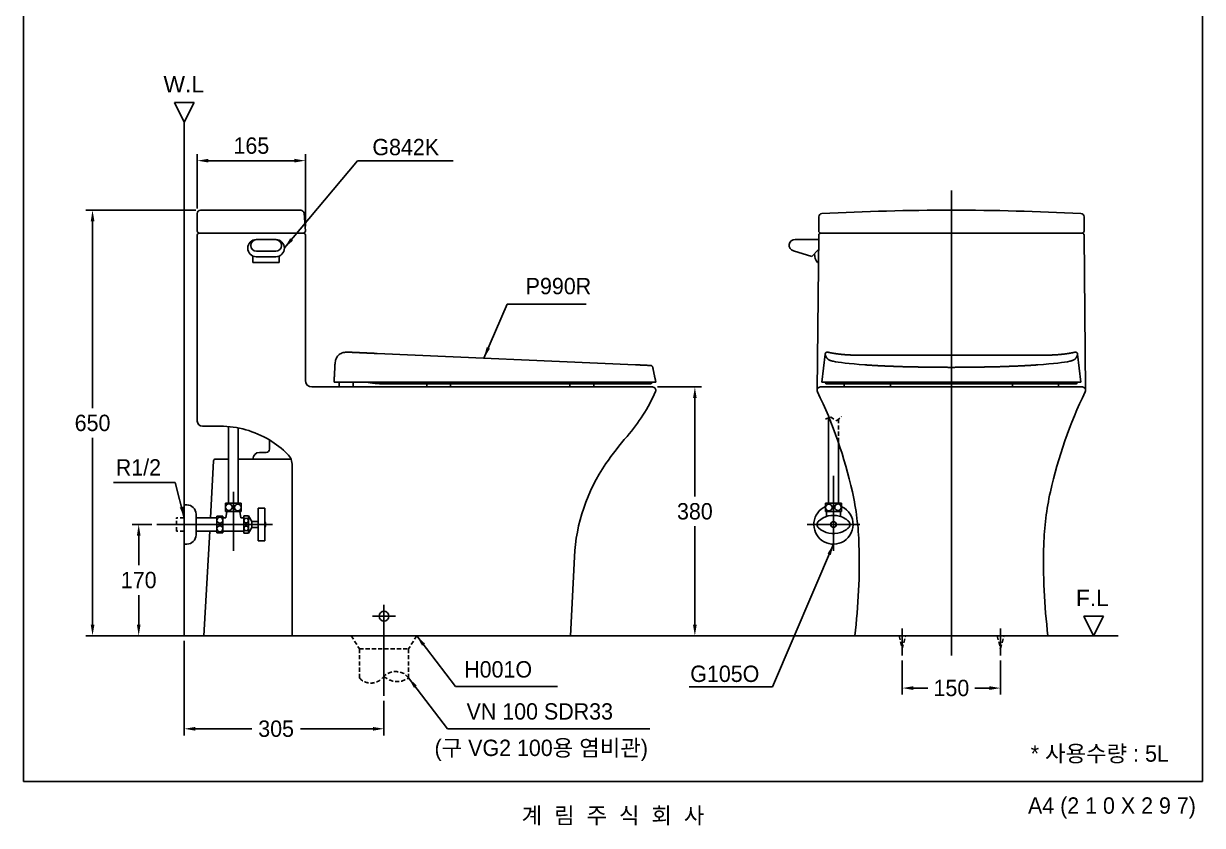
# Model space of a CAD drawing. Header units: millimetres. Extents: x 0 to 1800, y -67 to 2530.
# Drawn here: x 0 to 1800, y -67 to 1158 of the extents above; entities that cross this region are included whole.
import ezdxf
from ezdxf.enums import TextEntityAlignment as Align
from ezdxf.lldxf.tags import DXFTag

# ---------------------------------------------------------------- set-up
doc = ezdxf.new("R2010")
doc.units = ezdxf.units.MM
doc.linetypes.add('DASHED2', pattern=[9.525, 6.35, -3.175])
for name, color, linetype in [('TEXT', 7, 'Continuous'), ('내부선 및 부속', 4, 'Continuous'), ('도각라인', 255, 'Continuous'), ('외형선', 3, 'Continuous'), ('점선', 6, 'DASHED2'), ('중심선', 1, 'DASHED'), ('치수선', 7, 'Continuous')]:
    doc.layers.add(name, color=color, linetype=linetype)
doc.styles.add('____', font='')
doc.styles.add('타이틀', font='H2GTRM.TTF', dxfattribs={"height": 25})
doc.styles.get('____').set_extended_font_data('굴림')
tags = doc.linetypes.add('DASHDOT', pattern=[70, 31, -13, 13, -13]).pattern_tags.tags
tags[10:11] = [DXFTag(74, 4), DXFTag(75, 0), DXFTag(340, '0'), DXFTag(46, 0.0), DXFTag(50, 0.0), DXFTag(44, 0.0), DXFTag(45, 0.0)]
tags[8:9] = [DXFTag(74, 4), DXFTag(75, 0), DXFTag(340, '0'), DXFTag(46, 0.0), DXFTag(50, 0.0), DXFTag(44, 0.0), DXFTag(45, 0.0)]
tags[6:7] = [DXFTag(74, 4), DXFTag(75, 0), DXFTag(340, '0'), DXFTag(46, 0.0), DXFTag(50, 0.0), DXFTag(44, 0.0), DXFTag(45, 0.0)]
tags[4:5] = [DXFTag(74, 4), DXFTag(75, 0), DXFTag(340, '0'), DXFTag(46, 0.0), DXFTag(50, 0.0), DXFTag(44, 0.0), DXFTag(45, 0.0)]
tags = doc.linetypes.add('DASHED', pattern=[25.72, 12.86, -12.86]).pattern_tags.tags
tags[6:7] = [DXFTag(74, 4), DXFTag(75, 0), DXFTag(340, '0'), DXFTag(46, 0.0), DXFTag(50, 0.0), DXFTag(44, 0.0), DXFTag(45, 0.0)]
tags[4:5] = [DXFTag(74, 4), DXFTag(75, 0), DXFTag(340, '0'), DXFTag(46, 0.0), DXFTag(50, 0.0), DXFTag(44, 0.0), DXFTag(45, 0.0)]
doc.dimstyles.new('MSADIM', dxfattribs={"dimtxt": 33, "dimasz": 17, "dimexe": 10, "dimexo": 7.5, "dimgap": 10, "dimtad": 0, "dimtih": 1, "dimtoh": 1, "dimdec": 0, "dimzin": 1, "dimdsep": 46, "dimtxsty": '____', "dimcen": 11.25, "dimadec": 0, "dimazin": 0, "dimtfac": 1, "dimtdec": 0, "dimtix": 1, "dimtmove": 0, "dimatfit": 3, "dimfxl": 1, "dimtolj": 1, "dimtzin": 1, "dimarcsym": 0})

# ---------------------------------------------------------------- blocks, each defined once
blk = doc.blocks.new('*D30')
at = {"layer": '치수선', "color": 0, "linetype": 'Continuous', "lineweight": -2, "transparency": 16777216}
for p, q in [((245.3, 215.2), (245.3, 70.7)), ((550.3, 123.4), (550.3, 70.7)), ((262.3, 80.7), (348.3, 80.7)), ((533.3, 80.7), (422.9, 80.7))]:
    blk.add_line(p, q, dxfattribs=at)
at = {"layer": '치수선', "color": 0, "linetype": 'Continuous', "transparency": 16777216}
for points in [[(262.3, 83.5), (262.3, 77.8), (245.3, 80.7)], [(533.3, 83.5), (533.3, 77.8), (550.3, 80.7)]]:
    blk.add_solid(points, dxfattribs=at)
at = {"layer": '치수선', "color": 0, "linetype": 'Continuous', "transparency": 16777216, "insert": (385.6, 80.7), "char_height": 25, "attachment_point": 5, "style": '____'}
blk.add_mtext('\\A1;305', dxfattribs=at)
blk = doc.blocks.new('*D31')
at = {"layer": '치수선', "color": 0, "linetype": 'Continuous', "lineweight": -2, "transparency": 16777216}
for p, q in [((195.8, 392.7), (165.8, 392.7)), ((175.8, 375.7), (175.8, 330.5)), ((175.8, 239.7), (175.8, 284.8)), ((237.8, 222.7), (165.8, 222.7))]:
    blk.add_line(p, q, dxfattribs=at)
at = {"layer": '치수선', "color": 0, "linetype": 'Continuous', "transparency": 16777216}
for points in [[(173, 375.7), (178.6, 375.7), (175.8, 392.7)], [(173, 239.7), (178.6, 239.7), (175.8, 222.7)]]:
    blk.add_solid(points, dxfattribs=at)
at = {"layer": '치수선', "color": 0, "linetype": 'Continuous', "transparency": 16777216, "insert": (175.8, 307.7), "char_height": 25, "attachment_point": 5, "style": '____'}
blk.add_mtext('\\A1;170', dxfattribs=at)
blk = doc.blocks.new('*D32')
at = {"layer": '치수선', "color": 0, "linetype": 'Continuous', "lineweight": -2, "transparency": 16777216}
for p, q in [((1341.7, 185.2), (1341.7, 132.9)), ((1491.7, 185.2), (1491.7, 132.9)), ((1358.7, 142.9), (1380.7, 142.9)), ((1474.7, 142.9), (1452.6, 142.9))]:
    blk.add_line(p, q, dxfattribs=at)
at = {"layer": '치수선', "color": 0, "linetype": 'Continuous', "transparency": 16777216}
for points in [[(1358.7, 145.7), (1358.7, 140), (1341.7, 142.9)], [(1474.7, 145.7), (1474.7, 140), (1491.7, 142.9)]]:
    blk.add_solid(points, dxfattribs=at)
at = {"layer": '치수선', "color": 0, "linetype": 'Continuous', "transparency": 16777216, "insert": (1416.7, 142.9), "char_height": 25, "attachment_point": 5, "style": '____'}
blk.add_mtext('\\A1;150', dxfattribs=at)
blk = doc.blocks.new('*D26')
at = {"layer": '치수선', "color": 0, "lineweight": -2, "transparency": 16777216}
for p, q in [((265.3, 875.2), (265.3, 958.3)), ((430.3, 848.2), (430.3, 958.3)), ((282.3, 948.3), (413.3, 948.3))]:
    blk.add_line(p, q, dxfattribs=at)
at = {"layer": '치수선', "color": 0, "transparency": 16777216}
for points in [[(282.3, 951.2), (282.3, 945.5), (265.3, 948.3)], [(413.3, 951.2), (413.3, 945.5), (430.3, 948.3)]]:
    blk.add_solid(points, dxfattribs=at)
at = {"layer": '치수선', "color": 0, "transparency": 16777216, "insert": (347.8, 971.2), "char_height": 25, "attachment_point": 5, "style": '____'}
blk.add_mtext('\\A1;165', dxfattribs=at)
blk = doc.blocks.new('*D27')
at = {"layer": '치수선', "color": 0, "linetype": 'Continuous', "lineweight": -2, "transparency": 16777216}
for p, q in [((967.8, 602.7), (1035, 602.7)), ((1025, 585.7), (1025, 435.5)), ((1025, 239.7), (1025, 389.9)), ((842.8, 222.7), (1035, 222.7))]:
    blk.add_line(p, q, dxfattribs=at)
at = {"layer": '치수선', "color": 0, "linetype": 'Continuous', "transparency": 16777216}
for points in [[(1022.2, 585.7), (1027.8, 585.7), (1025, 602.7)], [(1022.2, 239.7), (1027.8, 239.7), (1025, 222.7)]]:
    blk.add_solid(points, dxfattribs=at)
at = {"layer": '치수선', "color": 0, "linetype": 'Continuous', "transparency": 16777216, "insert": (1025, 412.7), "char_height": 25, "attachment_point": 5, "style": '____'}
blk.add_mtext('\\A1;380', dxfattribs=at)
blk = doc.blocks.new('*D28')
at = {"layer": '치수선', "color": 0, "linetype": 'Continuous', "lineweight": -2, "transparency": 16777216}
for p, q in [((262.8, 872.7), (95.3, 872.7)), ((105.3, 855.7), (105.3, 570.5)), ((105.3, 239.8), (105.3, 524.9)), ((237.8, 222.8), (95.3, 222.8))]:
    blk.add_line(p, q, dxfattribs=at)
at = {"layer": '치수선', "color": 0, "linetype": 'Continuous', "transparency": 16777216}
for points in [[(102.5, 855.7), (108.2, 855.7), (105.3, 872.7)], [(102.5, 239.8), (108.2, 239.8), (105.3, 222.8)]]:
    blk.add_solid(points, dxfattribs=at)
at = {"layer": '치수선', "color": 0, "linetype": 'Continuous', "transparency": 16777216, "insert": (105.3, 547.7), "char_height": 25, "attachment_point": 5, "style": '____'}
blk.add_mtext('\\A1;650', dxfattribs=at)

msp = doc.modelspace()

# ---------------------------------------------------------------- linework, layer by layer
for p, q in [((332.2, 222.7), (163.5, 222.7)), ((1126.5, 145), (1016.4, 145))]:
    msp.add_line(p, q)
at = {"layer": '내부선 및 부속'}
for p, q in [((427.3, 837.7), (268.3, 837.7)), ((1217.2, 837.7), (1616.2, 837.7)), ((1216.7, 602.7), (1616.7, 602.7)), ((350.3, 492.7), (408.2, 492.7)), ((410.3, 482.5), (410.3, 222.7))]:
    msp.add_line(p, q, dxfattribs=at)
at = {"layer": '내부선 및 부속', "linetype": 'Continuous'}
for p, q in [((1178.1, 828.1), (1214.1, 827.7)), ((385.3, 827.7), (355.3, 827.7)), ((385, 810), (355.7, 810)), ((1175.4, 810.4), (1203.8, 801.8)), ((1203.8, 801.8), (1213.9, 812.7)), ((350.3, 802.7), (350.3, 792.7)), ((390.3, 792.7), (350.3, 792.7)), ((385.3, 801.7), (355.3, 801.7)), ((390.3, 802.7), (390.3, 792.7)), ((1212.2, 792.7), (1213.7, 792.7)), ((934.2, 636.6), (539.8, 653.9)), ((1223.8, 652.6), (1219, 610.2)), ((1609.5, 652.6), (1614.3, 610.2)), ((965.4, 610.2), (541.8, 610.2)), ((651.2, 607.7), (925.6, 607.7)), ((1220.1, 610.2), (1416.7, 610.2)), ((1224.6, 610.2), (1224.6, 608.7)), ((1416.7, 607.7), (1225.6, 607.7)), ((1613.2, 610.2), (1416.7, 610.2)), ((1416.7, 607.7), (1607.7, 607.7)), ((1608.7, 610.2), (1608.7, 608.7)), ((312.8, 425.4), (312.8, 542.1)), ((327.8, 425.4), (327.8, 540.1)), ((1229.2, 555.3), (1229.2, 487.1)), ((1244.2, 518), (1244.2, 425.4)), ((1229.2, 487.1), (1229.2, 425.4)), ((249.3, 422.7), (245.3, 422.7)), ((332.3, 425.4), (308.3, 425.4)), ((308.3, 412.4), (308.3, 425.4)), ((332.3, 412.4), (332.3, 425.4)), ((358.3, 417.7), (358.3, 367.7)), ((368.3, 417.7), (358.3, 417.7)), ((368.3, 417.7), (368.3, 367.7)), ((1224.7, 425.4), (1224.7, 412.4)), ((1243.6, 425.4), (1224.7, 425.4)), ((1248.7, 425.4), (1243.6, 425.4)), ((1248.7, 425.4), (1248.7, 412.4)), ((263.3, 408.7), (263.3, 376.7)), ((295.3, 402.9), (263.3, 402.9)), ((295.3, 405.2), (295.3, 380.2)), ((304.3, 405.2), (295.3, 405.2)), ((304.3, 405.2), (304.3, 380.2)), ((308.8, 402.9), (304.3, 402.9)), ((332.3, 412.4), (308.3, 412.4)), ((310.3, 412.4), (308.8, 402.9)), ((331.8, 402.9), (330.3, 412.4)), ((336.3, 402.9), (331.8, 402.9)), ((343.3, 405.7), (336.3, 405.7)), ((336.3, 405.7), (336.3, 379.7)), ((343.3, 405.7), (343.3, 379.7)), ((343.3, 405.7), (348.3, 397.4)), ((348.3, 397.4), (348.3, 387.9)), ((358.3, 397.4), (348.3, 397.4)), ((1244.8, 412.4), (1224.7, 412.4)), ((1226.2, 412.4), (1226.2, 405)), ((1248.7, 412.4), (1244.8, 412.4)), ((1247.2, 412.4), (1247.2, 405)), ((295.3, 382.4), (263.3, 382.4)), ((304.3, 380.2), (295.3, 380.2)), ((336.3, 382.4), (304.3, 382.4)), ((343.3, 379.7), (336.3, 379.7)), ((348.3, 387.9), (343.3, 379.7)), ((358.3, 387.9), (348.3, 387.9)), ((249.3, 362.7), (245.3, 362.7)), ((368.3, 367.7), (358.3, 367.7))]:
    msp.add_line(p, q, dxfattribs=at)
at = {"layer": '내부선 및 부속', "linetype": 'Continuous', "flags": 128}
for points in [[(249.3, 422.7, -0.414214), (263.3, 408.7)], [(368.3, 397.2, -0.31563), (368.3, 388.2)], [(1213.9, 387.5, -0.44), (1213.9, 397.8)], [(1213.9, 397.8, -0.256623), (1245.4, 405.5, -0.256623)], [(1245.4, 405.5, -0.07563), (1254.7, 401.5)], [(1254.7, 401.5, -0.044231), (1259.4, 397.8)], [(1259.4, 397.8, -0.44), (1259.4, 387.5)], [(1247.6, 380.5, -0.275124), (1213.9, 387.5)], [(1258.3, 386.5, -0.091491), (1247.6, 380.5)], [(1259.4, 387.5, -0.011173), (1258.3, 386.5, -0.011173)]]:
    msp.add_lwpolyline(points, format="xyb", dxfattribs=at)
at = {"layer": '내부선 및 부속', "linetype": 'Continuous'}
for centre, radius in [((313.3, 419.1), 5), ((327.3, 418.8), 5), ((1229.7, 418.8), 5), ((299.8, 399.2), 4.5), ((339.8, 398.7), 3.5), ((1236.7, 392.7), 4.5), ((299.8, 386.2), 4.5), ((339.8, 386.7), 3.5)]:
    msp.add_circle(centre, radius, dxfattribs=at)
at = {"layer": '내부선 및 부속'}
msp.add_circle((550.3, 252.7), 7.5, dxfattribs=at)
at = {"layer": '내부선 및 부속', "linetype": 'Continuous'}
for centre, radius, start, end in [((1178, 819.1), 9, 89.4, 253.0627), ((355.3, 814.7), 13, 90, 270), ((355.7, 818.9), 8.82, 90, 270), ((385, 818.9), 8.82, 270, 90), ((385.3, 814.7), 13, 270, 90), ((1232.4, 807.5), 25, 184.1191, 216.2699), ((1225.6, 608.7), 1, 180, 270), ((1607.7, 608.7), 1, 270, 0), ((1236.7, 392.7), 30, 113.5781, 294.2473), ((1243.6, 419.1), 5, 88.6343, 281.5249), ((1243.6, 419.1), 5, 281.5249, 88.6343), ((1236.7, 392.7), 30, 66.4216, 66.4217), ((1236.7, 392.7), 30, 64.6635, 66.4217), ((1236.7, 392.7), 30, 294.2473, 64.6635), ((249.3, 376.7), 14, 270, 360)]:
    msp.add_arc(centre, radius, start, end, dxfattribs=at)
at = {"layer": '내부선 및 부속'}
for centre, radius, start, end in [((1216.7, 597.7), 5, 90, 205.8668), ((1616.7, 597.7), 5, 334.1332, 90), ((300.5, 397.7), 145, 44.972, 58.9014), ((385.3, 482.5), 25, 0, 44.972)]:
    msp.add_arc(centre, radius, start, end, dxfattribs=at)
at = {"layer": '내부선 및 부속', "linetype": 'Continuous'}
msp.add_open_spline([(495.9, 655.9), (494.5, 655.9), (491.8, 655.9), (486.9, 655.1), (481.6, 652.8), (477.2, 647.2), (476.1, 642.6), (475.8, 640.2)], degree=3, knots=[0, 0, 0, 0, 0.146093, 0.279997, 0.515438, 0.744272, 1, 1, 1, 1], dxfattribs=at)
for points, weights in [([(499.8, 655.7), (497.9, 655.8), (495.9, 655.9)], [1, 0.999995470047, 1]), ([(1224, 652.5), (1224.2, 651.7), (1224.5, 650.8)], [1, 0.999526798725, 1]), ([(1240.1, 653.6), (1234.1, 654.5), (1228.1, 655.8)], [1, 0.999574840069, 1]), ([(1240.1, 653.6), (1244.1, 653), (1248.1, 652.6)], [1, 0.999784946442, 1]), ([(1593.3, 653.6), (1589.2, 653), (1585.2, 652.6)], [1, 0.999784946442, 1]), ([(1593.3, 653.6), (1599.3, 654.5), (1605.2, 655.8)], [1, 0.999574840069, 1]), ([(1609.4, 652.5), (1609.1, 651.7), (1608.8, 650.8)], [1, 0.999526798725, 1]), ([(475.8, 640.2), (475.6, 638.9), (475.5, 637.5)], [1, 0.999320626259, 1]), ([(957.4, 635.6), (960.2, 635.5), (960.7, 632.7)], [1, 0.778958499432, 1]), ([(547.1, 607.7), (540.2, 607.7), (533.3, 608.7)], [1, 0.997681796551, 1]), ([(615.5, 603.7), (615.5, 602.7), (616.5, 602.7)], [1, 0.709890067577, 1]), ([(651, 602.7), (652, 602.7), (652, 603.7)], [1, 0.709461867809, 1]), ([(834.1, 603.7), (834.1, 602.7), (835.1, 602.7)], [1, 0.709890067577, 1]), ([(869.6, 602.7), (870.6, 602.7), (870.6, 603.7)], [1, 0.709461867809, 1]), ([(959.4, 609.7), (959.4, 607.7), (957.4, 607.7)], [1, 0.707106769085, 1]), ([(959.3, 610.2), (959.4, 609.9), (959.4, 609.7)], [1, 0.991444885731, 1]), ([(1254.1, 602.7), (1253.1, 602.7), (1253.1, 603.7)], [1, 0.709643244743, 1]), ([(1323.5, 603.7), (1323.5, 602.7), (1322.5, 602.7)], [1, 0.710410356522, 1]), ([(1509.8, 603.7), (1509.8, 602.7), (1510.8, 602.7)], [1, 0.710410356522, 1]), ([(1579.3, 602.7), (1580.3, 602.7), (1580.3, 603.7)], [1, 0.709643244743, 1])]:
    msp.add_rational_spline(points, weights, degree=2, dxfattribs=at)
for points, degree in [([(539.8, 653.9), (519.8, 654.8), (499.8, 655.7)], 2), ([(1224.5, 650.8), (1224.9, 649.7), (1225.3, 648.7), (1225.9, 647.6), (1226.6, 646.7), (1227.4, 645.8)], 5), ([(1248.1, 652.6), (1252.2, 652.2), (1256.2, 651.8), (1260.2, 651.5), (1264.3, 651.5), (1268.3, 651.5)], 5), ([(1416.7, 651.5), (1342.5, 651.5), (1268.3, 651.5)], 2), ([(1416.7, 651.5), (1490.8, 651.5), (1565, 651.5)], 2), ([(1585.2, 652.6), (1581.2, 652.2), (1577.1, 651.8), (1573.1, 651.5), (1569, 651.5), (1565, 651.5)], 5), ([(1608.8, 650.8), (1608.4, 649.7), (1608, 648.7), (1607.4, 647.6), (1606.7, 646.7), (1605.9, 645.8)], 5), ([(475.5, 637.4), (474.8, 623.8), (474.1, 610.2)], 2), ([(956.2, 635.6), (945.2, 636.1), (934.2, 636.6)], 2), ([(957.4, 635.6), (957.1, 635.6), (956.9, 635.6), (956.7, 635.6), (956.5, 635.6), (956.2, 635.6)], 5), ([(960.7, 632.7), (963, 621.4), (965.4, 610.2)], 2), ([(1227.4, 645.8), (1228.7, 644.5), (1230.4, 643.4), (1232.4, 642.9), (1234.2, 642.4), (1236.1, 642)], 5), ([(1236.1, 642), (1244.2, 640.2), (1260.6, 638.3), (1284.5, 636.5)], 3), ([(1284.5, 636.5), (1295.7, 635.7), (1306.9, 635), (1318.2, 634.6), (1329.4, 634.2), (1340.6, 633.8)], 5), ([(1548.9, 636.5), (1537.6, 635.7), (1526.4, 635), (1515.2, 634.6), (1503.9, 634.2), (1492.7, 633.8)], 5), ([(1597.3, 642), (1589.1, 640.2), (1572.8, 638.3), (1548.9, 636.5)], 3), ([(1605.9, 645.8), (1604.6, 644.5), (1602.9, 643.4), (1600.9, 642.9), (1599.1, 642.4), (1597.3, 642)], 5), ([(477.6, 610.2), (475.8, 610.2), (474.1, 610.2)], 2), ([(541.8, 610.2), (509.7, 610.2), (477.6, 610.2)], 2), ([(482.1, 610.2), (482.1, 606.4), (482.1, 602.7)], 2), ([(503.1, 602.7), (503.1, 606.4), (503.1, 610.2)], 2), ([(533.3, 608.7), (528.2, 609.4), (523.1, 610.2)], 2), ([(651.2, 607.7), (599.3, 607.7), (547.5, 607.7)], 2), ([(615.5, 607.7), (615.5, 605.7), (615.5, 603.7)], 2), ([(652, 603.7), (652, 605.7), (652, 607.7)], 2), ([(834.1, 607.7), (834.1, 605.7), (834.1, 603.7)], 2), ([(870.6, 603.7), (870.6, 605.7), (870.6, 607.7)], 2), ([(925.6, 607.7), (941.5, 607.7), (957.4, 607.7)], 2), ([(1219.1, 610.2), (1219.6, 610.2), (1220.1, 610.2)], 2), ([(1232.7, 610.2), (1257.3, 610.2), (1281.9, 610.2)], 2), ([(1253.1, 603.7), (1253.1, 605.7), (1253.1, 607.7)], 2), ([(1323.5, 607.7), (1323.5, 605.7), (1323.5, 603.7)], 2), ([(1509.8, 607.7), (1509.8, 605.7), (1509.8, 603.7)], 2), ([(1600.7, 610.2), (1576, 610.2), (1551.4, 610.2)], 2), ([(1580.3, 603.7), (1580.3, 605.7), (1580.3, 607.7)], 2), ([(1614.3, 610.2), (1613.7, 610.2), (1613.2, 610.2)], 2)]:
    msp.add_open_spline(points, degree=degree, dxfattribs=at)
for points, weights, knots in [([(1223.9, 652.8), (1224.1, 654.3), (1225.3, 655.2), (1226.6, 656.1), (1228.1, 655.8)], [1, 0.914167582989, 1, 0.914167582989, 1], [0, 0, 0, 0.5, 0.5, 1, 1, 1]), ([(1609.4, 652.8), (1609.3, 654.3), (1608, 655.2), (1606.7, 656.1), (1605.2, 655.8)], [1, 0.914167582989, 1, 0.914167582989, 1], [0, 0, 0, 0.5, 0.5, 1, 1, 1]), ([(1340.6, 633.8), (1345.9, 633.6), (1351.2, 633.5), (1356.6, 633.4), (1362, 633.3), (1367.1, 633.2), (1372.2, 633.1), (1376.8, 633), (1381.4, 632.9), (1385.7, 632.9), (1390, 632.9), (1393.9, 632.8), (1397.9, 632.8), (1401.5, 632.8), (1405.1, 632.8), (1408.3, 632.8), (1411.6, 632.7), (1414.1, 632.7), (1416.7, 632.7)], [1, 0.999995648861, 1, 0.999996602535, 1, 0.999997615814, 1, 0.99999833107, 1, 0.999998748302, 1, 0.999998986721, 1, 0.99999922514, 1, 0.999999344349, 1, 0.999999642372, 1], [0, 0, 0, 0.138266, 0.138266, 0.281546, 0.281546, 0.414924, 0.414924, 0.536597, 0.536597, 0.648766, 0.648766, 0.752642, 0.752642, 0.847575, 0.847575, 0.932906, 0.932906, 1, 1, 1]), ([(1492.7, 633.8), (1487.4, 633.6), (1482.2, 633.5), (1476.7, 633.4), (1471.3, 633.3), (1466.2, 633.2), (1461.1, 633.1), (1456.5, 633), (1451.9, 632.9), (1447.6, 632.9), (1443.4, 632.9), (1439.4, 632.8), (1435.5, 632.8), (1431.9, 632.8), (1428.3, 632.8), (1425, 632.8), (1421.8, 632.7), (1419.2, 632.7), (1416.7, 632.7)], [1, 0.999995648861, 1, 0.999996602535, 1, 0.999997615814, 1, 0.99999833107, 1, 0.999998748302, 1, 0.999998986721, 1, 0.99999922514, 1, 0.999999344349, 1, 0.999999642372, 1], [0, 0, 0, 0.138266, 0.138266, 0.281546, 0.281546, 0.414924, 0.414924, 0.536597, 0.536597, 0.648766, 0.648766, 0.752642, 0.752642, 0.847575, 0.847575, 0.932906, 0.932906, 1, 1, 1])]:
    msp.add_rational_spline(points, weights, degree=2, knots=knots, dxfattribs=at)
at = {"layer": '도각라인', "color": 7}
for p, q in [((0, 2530), (0, 0)), ((1800, 2530), (1800, 0)), ((0, 0), (1800, 0))]:
    msp.add_line(p, q, dxfattribs=at)
at = {"layer": '외형선', "linetype": 'Continuous'}
for p, q in [((260.3, 1037), (230.3, 1037)), ((230.3, 1037), (245.3, 1007)), ((245.3, 1007), (260.3, 1037)), ((245.3, 1007), (245.3, 222.7)), ((1648.9, 252.7), (1618.9, 252.7)), ((1618.9, 252.7), (1633.9, 222.7)), ((1633.9, 222.7), (1648.9, 252.7))]:
    msp.add_line(p, q, dxfattribs=at)
at = {"layer": '외형선'}
for p, q in [((265.3, 867.7), (265.3, 840.7)), ((270.3, 872.7), (423.2, 872.7)), ((430.3, 840.9), (428.2, 868.1)), ((1214.2, 840.7), (1214.2, 862.7)), ((1619.2, 840.7), (1619.2, 862.7)), ((265.3, 834.7), (265.3, 550.7)), ((430.3, 834.7), (430.3, 612.7)), ((1211.7, 597.7), (1214.2, 834.7)), ((1621.7, 597.7), (1619.2, 834.7)), ((960.3, 602.7), (440.3, 602.7)), ((300.5, 542.7), (273.3, 542.7)), ((375.3, 521.8), (375.3, 507.7)), ((285.4, 402.9), (290.2, 489.8)), ((312.8, 492.7), (293.2, 492.7)), ((350.3, 492.7), (327.8, 492.7)), ((370.3, 502.7), (360.3, 502.7)), ((275.4, 222.7), (284.2, 382.4)), ((835.3, 222.7), (841.2, 343.2)), ((245.3, 222.7), (1671.6, 222.7)), ((835.3, 222.7), (275.4, 222.7)), ((1269.2, 222.7), (1564.2, 222.7))]:
    msp.add_line(p, q, dxfattribs=at)
for centre, radius, start, end in [((270.3, 867.7), 5, 90, 180), ((423.2, 867.7), 5, 4.4835, 90), ((1219.2, 862.7), 5, 92.9004, 180), ((1416.7, -3035.4), 3908.1, 87.1014, 92.9004), ((1614.2, 862.7), 5, 0, 90), ((268.3, 840.7), 3, 180, 270), ((268.3, 834.7), 3, 90, 180), ((427.3, 840.7), 3, 270, 4.4835), ((427.3, 834.7), 3, 0, 90), ((1217.2, 840.7), 3, 180, 270), ((1217.2, 834.7), 3, 90, 180), ((1616.2, 840.7), 3, 270, 0), ((1616.2, 834.7), 3, 0.6174, 90), ((1616.2, 834.7), 3, 0, 0.6174), ((440.3, 612.7), 10, 180, 270), ((722.1, 701.9), 265, 318.791, 336.3747), ((960.3, 597.7), 5, 336.3747, 90), ((582.3, 290.1), 700, 12.5769, 25.8668), ((2251, 290.1), 700, 154.1332, 167.4231), ((273.3, 550.7), 8, 180, 270), ((300.5, 397.7), 145, 58.9014, 90), ((1260, 230.8), 450, 138.791, 145.4914), ((370.3, 507.7), 5, 270, 0), ((293.2, 489.7), 3, 90, 175.7549), ((360.3, 492.7), 10, 90, 180), ((1115.8, 330), 275, 145.4914, 177.2421), ((845.8, 348.9), 430, 1.6928, 12.5769), ((845.8, 348.9), 430, 1.6928, 12.5769), ((1987.5, 348.9), 430, 167.4231, 178.3072), ((361, 334.6), 915, 352.9762, 1.6928), ((2472.3, 334.6), 915, 178.3072, 187.0238)]:
    msp.add_arc(centre, radius, start, end, dxfattribs=at)
at = {"layer": '점선'}
for p, q in [((1224.4, 553.6), (1232, 557.1)), ((1232, 557.1), (1241.3, 551.2)), ((1241.3, 551.2), (1248.9, 557.5)), ((1244.2, 553.6), (1244.2, 518)), ((233.3, 382.4), (233.3, 402.9)), ((245.3, 402.9), (233.3, 402.9)), ((245.3, 382.4), (233.3, 382.4)), ((500.3, 222.7), (512.8, 202.7)), ((600.3, 222.7), (587.8, 202.7)), ((1336.7, 222.7), (1341.7, 202.7)), ((1341.7, 202.7), (1346.7, 222.7)), ((1486.7, 222.7), (1491.7, 202.7)), ((1491.7, 202.7), (1496.7, 222.7)), ((512.8, 202.7), (512.8, 158.2)), ((512.8, 202.7), (587.8, 202.7)), ((587.8, 202.7), (587.8, 158.6))]:
    msp.add_line(p, q, dxfattribs=at)
for centre, radius, start, end in [((568, 142.7), 25.4, 38.5927, 140.2275), ((530.4, 174.1), 23.6, 222.2205, 320.2275), ((570.5, 182.1), 29.3, 226.4632, 306.3085)]:
    msp.add_arc(centre, radius, start, end, dxfattribs=at)
at = {"layer": '중심선', "linetype": 'DASHDOT'}
for p, q in [((1416.7, 192.7), (1416.7, 902.7)), ((1236.7, 467.1), (1236.7, 352.7)), ((320.3, 352.4), (320.3, 442.8)), ((1196.7, 392.7), (1276.7, 392.7)), ((550.3, 270.2), (550.3, 235.2)), ((567.8, 252.7), (532.8, 252.7)), ((550.3, 252.7), (550.3, 222.7)), ((550.3, 252.7), (550.3, 130.9)), ((1341.7, 233.8), (1341.7, 192.7)), ((1491.7, 233.8), (1491.7, 192.7))]:
    msp.add_line(p, q, dxfattribs=at)
at = {"layer": '중심선'}
msp.add_line((203.3, 392.7), (380.1, 392.7), dxfattribs=at)
at = {"layer": '치수선', "linetype": 'Continuous'}
for p, q in [((526.8, 948.3), (656.2, 948.3)), ((755.2, 729.3), (858.8, 729.3)), ((676.5, 145.2), (815.4, 145.2)), ((664.1, 80.7), (956.4, 80.7))]:
    msp.add_line(p, q, dxfattribs=at)

# ---------------------------------------------------------------- texts
at = {"layer": 'TEXT', "style": '타이틀'}
for s, p in [('* 사용수량 : 5L', (1643.3, 42.9)), ('계  림  주  식  회  사', (900, -51.7))]:
    msp.add_text(s, height=25, dxfattribs=at).set_placement(p, align=Align.MIDDLE_CENTER)
msp.add_text('A4 (2 1 0 X 2 9 7)', height=25, dxfattribs=at).set_placement((1790, -36.5), align=Align.MIDDLE_RIGHT)
at = {"layer": 'TEXT', "char_height": 25, "attachment_point": 1, "line_spacing_factor": 0.963855, "style": '타이틀'}
for s, insert, width in [('\\fArial;W.L', (213.6, 1077.7), 248.993), ('\\A1;G842K', (532.6, 981.6), 248.993), ('\\A1;P990R', (766.7, 769.3), 248.993), ('\\fArial;F.L', (1606.7, 293), 248.993), ('\\A1; G105O', (1008.9, 177.2), 248.993), ('\\A1;VN 100 SDR33', (676.4, 119.7), 379.657), ('\\A1;(구 VG2 100{\\fGulim|b0|i0|c129|p50;용 염비관)}', (627.5, 64.1), 379.657)]:
    msp.add_mtext(s, dxfattribs=dict(at, insert=insert, width=width))
at = {"layer": '치수선', "linetype": 'Continuous', "char_height": 25, "attachment_point": 1, "line_spacing_factor": 0.963855, "style": '타이틀'}
for s, insert, width in [('\\A1;R1/2', (140.8, 492.4), 248.993), ('\\A1; H001O', (663.7, 184), 361.787)]:
    msp.add_mtext(s, dxfattribs=dict(at, insert=insert, width=width))

# ---------------------------------------------------------------- dimensions: what is measured, and where the dimension line sits
at = {"layer": '치수선'}
dim = msp.add_linear_dim(base=(430.3, 948.3), p1=(265.3, 867.7), p2=(430.3, 840.7), dimstyle='MSADIM', override={"dimtxt": 25, "dimtad": 1, "dimtih": 0, "dimtoh": 0}, dxfattribs=at)
dim.commit()
dim.dimension.update_dxf_attribs({"geometry": '*D26', "text_midpoint": (347.8, 971.2)})
at = {"layer": '치수선', "linetype": 'Continuous'}
for base, p1, p2, picture, middle in [((105.3, 872.7), (245.3, 222.8), (270.3, 872.7), '*D28', (105.3, 547.7)), ((1025, 222.7), (960.3, 602.7), (835.3, 222.7), '*D27', (1025, 412.7)), ((175.8, 222.7), (203.3, 392.7), (245.3, 222.7), '*D31', (175.8, 307.7))]:
    dim = msp.add_linear_dim(base=base, p1=p1, p2=p2, angle=90, dimstyle='MSADIM', override={"dimtxt": 25}, dxfattribs=at)
    dim.commit()
    dim.dimension.update_dxf_attribs({"geometry": picture, "text_midpoint": middle})
dim = msp.add_linear_dim(base=(550.3, 80.7), p1=(245.3, 222.7), p2=(550.3, 130.9), dimstyle='MSADIM', override={"dimtxt": 25}, dxfattribs=at)
dim.commit()
dim.dimension.update_dxf_attribs({"geometry": '*D30', "text_midpoint": (385.6, 80.7), "dimtype": 160})
dim = msp.add_linear_dim(base=(1491.7, 142.9), p1=(1341.7, 192.7), p2=(1491.7, 192.7), dimstyle='MSADIM', override={"dimtxt": 25}, dxfattribs=at)
dim.commit()
dim.dimension.update_dxf_attribs({"geometry": '*D32', "text_midpoint": (1416.7, 142.9)})

# ---------------------------------------------------------------- leaders
at = {"layer": '치수선', "linetype": 'Continuous', "annotation_type": 0, "has_hookline": 1, "hookline_direction": 0}
for points in [[(398.3, 815), (509.8, 948.3), (526.8, 948.3)], [(702.9, 646.7), (738.2, 729.3), (755.2, 729.3)], [(600.3, 222.7), (659.5, 145.2), (676.5, 145.2)], [(587.9, 158.5), (647.1, 80.7), (664.1, 80.7)]]:
    msp.add_leader(points, dimstyle='MSADIM', override={"dimtxt": 25}, dxfattribs=at)
at = {"layer": '치수선', "linetype": 'Continuous'}
msp.add_leader([(245.4, 402.9), (231.7, 456.6), (137.4, 456.6)], dimstyle='MSADIM', override={"dimtxt": 25}, dxfattribs=at)
at = {"layer": '치수선', "linetype": 'Continuous', "annotation_type": 0, "has_hookline": 1, "hookline_direction": 0, "horizontal_direction": (-1, 0, 0)}
msp.add_leader([(1236.7, 362.7), (1143.5, 145), (1126.5, 145)], dimstyle='MSADIM', override={"dimtxt": 25}, dxfattribs=at)

doc.saveas('drawing.dxf')
